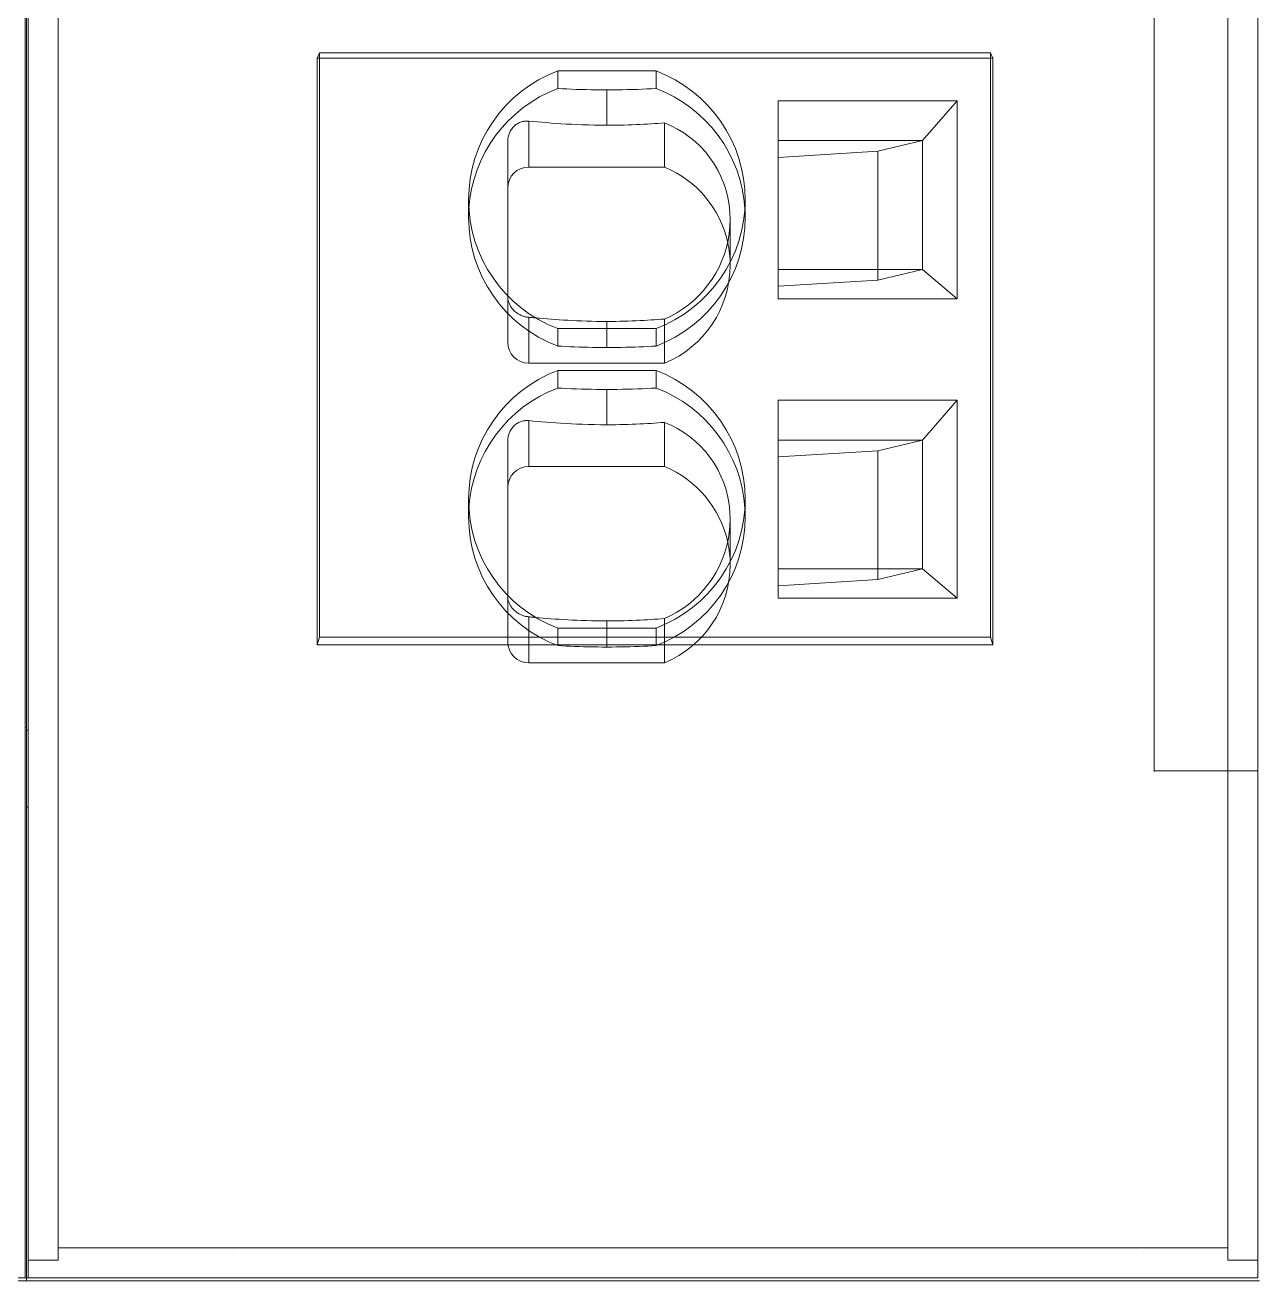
# Model space of a CAD drawing. Header units: millimetres. Extents: x 4137 to 6698, y 1400 to 3585.
# Drawn here: x 4469.68 to 4510.68, y 2530.65 to 2572.41 of the extents above; entities that cross this region are included whole.
import ezdxf

# ---------------------------------------------------------------- set-up
doc = ezdxf.new("R2010")
doc.units = ezdxf.units.MM
doc.layers.add('000-SI-Oprema', color=30, linetype='Continuous', lineweight=0)

msp = doc.modelspace()

# ---------------------------------------------------------------- linework, layer by layer
at = {"layer": '000-SI-Oprema', "color": 0, "linetype": 'ByBlock', "lineweight": 0}
for p, q in [((4469.68, 2530.745), (4469.68, 2660.745)), ((4469.68, 2549.295), (4469.68, 2660.745)), ((4469.68, 2660.745), (4469.68, 2530.745)), ((4469.68, 2549.295), (4469.68, 2660.745)), ((4469.728, 2530.646), (4469.728, 2660.646)), ((4469.728, 2549.195), (4469.728, 2660.646)), ((4469.728, 2660.646), (4469.728, 2530.646)), ((4469.728, 2549.195), (4469.728, 2660.646)), ((4469.776, 2660.546), (4469.776, 2547.605)), ((4507.226, 2660.546), (4507.226, 2547.605)), ((4510.676, 2660.546), (4510.676, 2547.604)), ((4510.68, 2530.745), (4510.68, 2660.745)), ((4510.68, 2549.295), (4510.68, 2660.745)), ((4470.776, 2660.044), (4470.776, 2548.761)), ((4509.676, 2548.761), (4509.676, 2660.071)), ((4479.464, 2571.493), (4479.388, 2571.308)), ((4479.39, 2551.796), (4479.388, 2571.308)), ((4479.388, 2571.308), (4479.464, 2571.308)), ((4479.464, 2571.493), (4479.464, 2552.053)), ((4479.464, 2571.493), (4501.787, 2571.493)), ((4479.464, 2571.308), (4501.787, 2571.308)), ((4501.787, 2571.493), (4501.863, 2571.308)), ((4501.787, 2571.493), (4501.787, 2552.053)), ((4501.787, 2571.308), (4501.863, 2571.308)), ((4501.862, 2551.796), (4501.863, 2571.308)), ((4490.662, 2570.886), (4487.394, 2570.886)), ((4487.394, 2570.886), (4487.394, 2570.302)), ((4490.662, 2570.886), (4490.662, 2570.302)), ((4487.394, 2570.302), (4487.543, 2570.295)), ((4487.543, 2570.295), (4487.696, 2570.288)), ((4487.696, 2570.288), (4487.852, 2570.281)), ((4487.852, 2570.281), (4488.012, 2570.275)), ((4490.043, 2570.275), (4490.203, 2570.281)), ((4490.203, 2570.281), (4490.359, 2570.288)), ((4490.359, 2570.288), (4490.512, 2570.295)), ((4490.512, 2570.295), (4490.662, 2570.302)), ((4488.012, 2570.275), (4488.175, 2570.27)), ((4488.175, 2570.27), (4488.341, 2570.265)), ((4488.341, 2570.265), (4488.51, 2570.262)), ((4488.51, 2570.262), (4488.682, 2570.259)), ((4488.682, 2570.259), (4488.854, 2570.258)), ((4488.854, 2570.258), (4489.028, 2570.257)), ((4489.028, 2570.257), (4489.201, 2570.258)), ((4489.028, 2569.081), (4489.028, 2570.257)), ((4489.201, 2570.258), (4489.374, 2570.259)), ((4489.374, 2570.259), (4489.545, 2570.262)), ((4489.545, 2570.262), (4489.714, 2570.265)), ((4489.714, 2570.265), (4489.88, 2570.27)), ((4489.88, 2570.27), (4490.043, 2570.275)), ((4494.728, 2563.311), (4494.728, 2569.895)), ((4500.682, 2569.895), (4494.728, 2569.895)), ((4499.528, 2568.57), (4500.682, 2569.895)), ((4500.682, 2569.895), (4500.682, 2563.311)), ((4485.921, 2569.029), (4485.896, 2569.001)), ((4485.947, 2569.055), (4485.921, 2569.029)), ((4485.975, 2569.079), (4485.947, 2569.055)), ((4486.003, 2569.101), (4485.975, 2569.079)), ((4486.032, 2569.121), (4486.003, 2569.101)), ((4486.061, 2569.139), (4486.032, 2569.121)), ((4486.091, 2569.155), (4486.061, 2569.139)), ((4486.121, 2569.17), (4486.091, 2569.155)), ((4486.151, 2569.182), (4486.121, 2569.17)), ((4486.181, 2569.192), (4486.151, 2569.182)), ((4486.21, 2569.201), (4486.181, 2569.192)), ((4486.239, 2569.208), (4486.21, 2569.201)), ((4486.267, 2569.213), (4486.239, 2569.208)), ((4486.295, 2569.217), (4486.267, 2569.213)), ((4486.323, 2569.219), (4486.295, 2569.217)), ((4486.35, 2569.221), (4486.323, 2569.219)), ((4486.376, 2569.221), (4486.35, 2569.221)), ((4486.402, 2569.22), (4486.376, 2569.221)), ((4486.428, 2569.218), (4486.402, 2569.22)), ((4486.428, 2569.218), (4486.571, 2569.205)), ((4486.428, 2569.218), (4486.428, 2567.691)), ((4486.571, 2569.205), (4486.716, 2569.192)), ((4486.716, 2569.192), (4486.865, 2569.179)), ((4486.865, 2569.179), (4487.017, 2569.167)), ((4487.017, 2569.167), (4487.174, 2569.155)), ((4487.174, 2569.155), (4487.334, 2569.144)), ((4487.334, 2569.144), (4487.499, 2569.133)), ((4487.499, 2569.133), (4487.67, 2569.122)), ((4487.67, 2569.122), (4487.847, 2569.112)), ((4487.847, 2569.112), (4488.03, 2569.104)), ((4488.03, 2569.104), (4488.218, 2569.096)), ((4488.218, 2569.096), (4488.414, 2569.09)), ((4488.414, 2569.09), (4488.615, 2569.085)), ((4488.615, 2569.085), (4488.82, 2569.082)), ((4488.82, 2569.082), (4489.028, 2569.081)), ((4489.028, 2569.081), (4489.172, 2569.082)), ((4489.172, 2569.082), (4489.315, 2569.083)), ((4489.315, 2569.083), (4489.457, 2569.086)), ((4489.457, 2569.086), (4489.598, 2569.089)), ((4489.598, 2569.089), (4489.735, 2569.093)), ((4489.735, 2569.093), (4489.869, 2569.097)), ((4489.869, 2569.097), (4490, 2569.103)), ((4490, 2569.103), (4490.128, 2569.109)), ((4490.128, 2569.109), (4490.253, 2569.115)), ((4490.253, 2569.115), (4490.376, 2569.122)), ((4490.376, 2569.122), (4490.495, 2569.129)), ((4490.495, 2569.129), (4490.612, 2569.136)), ((4490.612, 2569.136), (4490.726, 2569.144)), ((4490.726, 2569.144), (4490.838, 2569.152)), ((4490.838, 2569.152), (4490.948, 2569.16)), ((4490.948, 2569.16), (4490.948, 2567.691)), ((4491.168, 2569.064), (4490.948, 2569.16)), ((4491.38, 2568.953), (4491.168, 2569.064)), ((4485.732, 2568.606), (4485.729, 2568.577)), ((4485.736, 2568.635), (4485.732, 2568.606)), ((4485.74, 2568.665), (4485.736, 2568.635)), ((4485.746, 2568.695), (4485.74, 2568.665)), ((4485.754, 2568.726), (4485.746, 2568.695)), ((4485.763, 2568.757), (4485.754, 2568.726)), ((4485.773, 2568.788), (4485.763, 2568.757)), ((4485.785, 2568.819), (4485.773, 2568.788)), ((4485.799, 2568.85), (4485.785, 2568.819)), ((4485.815, 2568.882), (4485.799, 2568.85)), ((4485.832, 2568.912), (4485.815, 2568.882)), ((4485.852, 2568.943), (4485.832, 2568.912)), ((4485.873, 2568.972), (4485.852, 2568.943)), ((4485.896, 2569.001), (4485.873, 2568.972)), ((4491.585, 2568.828), (4491.38, 2568.953)), ((4491.78, 2568.689), (4491.585, 2568.828)), ((4491.965, 2568.536), (4491.78, 2568.689)), ((4485.729, 2568.577), (4485.728, 2568.549)), ((4485.728, 2568.549), (4485.728, 2568.522)), ((4485.728, 2568.344), (4485.728, 2568.522)), ((4485.728, 2568.163), (4485.728, 2568.344)), ((4492.14, 2568.37), (4491.965, 2568.536)), ((4492.303, 2568.192), (4492.14, 2568.37)), ((4492.454, 2568.002), (4492.303, 2568.192)), ((4494.728, 2568.57), (4499.528, 2568.57)), ((4498.043, 2568.215), (4494.728, 2568.012)), ((4498.043, 2568.215), (4499.528, 2568.57)), ((4498.043, 2564.287), (4498.043, 2568.215)), ((4499.528, 2564.287), (4499.528, 2568.57)), ((4485.728, 2567.979), (4485.728, 2568.163)), ((4485.728, 2567.79), (4485.728, 2567.979)), ((4485.728, 2567.596), (4485.728, 2567.79)), ((4492.591, 2567.801), (4492.454, 2568.002)), ((4492.714, 2567.591), (4492.591, 2567.801)), ((4485.728, 2567.397), (4485.728, 2567.596)), ((4485.728, 2567.193), (4485.728, 2567.397)), ((4490.948, 2567.691), (4486.428, 2567.691)), ((4492.822, 2567.372), (4492.714, 2567.591)), ((4492.914, 2567.146), (4492.822, 2567.372)), ((4485.728, 2566.981), (4485.728, 2567.193)), ((4485.728, 2566.762), (4485.728, 2566.981)), ((4492.99, 2566.914), (4492.914, 2567.146)), ((4484.428, 2566.603), (4484.428, 2566.019)), ((4485.728, 2566.538), (4485.728, 2566.762)), ((4485.728, 2566.309), (4485.728, 2566.538)), ((4493.05, 2566.677), (4492.99, 2566.914)), ((4493.093, 2566.436), (4493.05, 2566.677)), ((4493.628, 2566.019), (4493.628, 2566.603)), ((4485.728, 2566.076), (4485.728, 2566.309)), ((4493.119, 2566.191), (4493.093, 2566.436)), ((4493.128, 2565.943), (4493.119, 2566.191)), ((4485.728, 2565.838), (4485.728, 2566.076)), ((4485.728, 2565.603), (4485.728, 2565.838)), ((4493.096, 2565.477), (4493.12, 2565.709)), ((4493.12, 2565.709), (4493.128, 2565.943)), ((4493.128, 2564.428), (4493.128, 2565.943)), ((4485.728, 2565.376), (4485.728, 2565.603)), ((4485.728, 2565.157), (4485.728, 2565.376)), ((4493.058, 2565.247), (4493.096, 2565.477)), ((4485.728, 2564.948), (4485.728, 2565.157)), ((4485.728, 2564.747), (4485.728, 2564.948)), ((4492.937, 2564.797), (4493.005, 2565.02)), ((4493.005, 2565.02), (4493.058, 2565.247)), ((4485.728, 2564.556), (4485.728, 2564.747)), ((4485.728, 2564.373), (4485.728, 2564.556)), ((4492.758, 2564.365), (4492.854, 2564.578)), ((4492.854, 2564.578), (4492.937, 2564.797)), ((4485.728, 2564.198), (4485.728, 2564.373)), ((4485.728, 2564.03), (4485.728, 2564.198)), ((4485.728, 2563.867), (4485.728, 2564.03)), ((4492.524, 2563.959), (4492.648, 2564.159)), ((4492.648, 2564.159), (4492.758, 2564.365)), ((4494.728, 2564.287), (4499.528, 2564.287)), ((4498.043, 2563.931), (4498.043, 2564.287)), ((4498.043, 2563.931), (4499.528, 2564.287)), ((4500.682, 2563.311), (4499.528, 2564.287)), ((4485.728, 2563.71), (4485.728, 2563.867)), ((4485.728, 2563.558), (4485.728, 2563.71)), ((4492.241, 2563.587), (4492.388, 2563.768)), ((4492.388, 2563.768), (4492.524, 2563.959)), ((4498.043, 2563.931), (4494.728, 2563.729)), ((4485.728, 2563.41), (4485.728, 2563.558)), ((4485.728, 2563.407), (4485.728, 2563.41)), ((4485.728, 2563.404), (4485.728, 2563.407)), ((4485.728, 2563.401), (4485.728, 2563.404)), ((4485.728, 2563.398), (4485.728, 2563.401)), ((4485.728, 2563.394), (4485.728, 2563.398)), ((4485.728, 2563.391), (4485.728, 2563.394)), ((4485.728, 2563.391), (4485.728, 2563.37)), ((4485.728, 2563.391), (4485.728, 2561.863)), ((4485.728, 2563.37), (4485.729, 2563.349)), ((4485.729, 2563.349), (4485.731, 2563.327)), ((4485.731, 2563.327), (4485.734, 2563.305)), ((4485.734, 2563.305), (4485.738, 2563.283)), ((4485.738, 2563.283), (4485.742, 2563.26)), ((4485.742, 2563.26), (4485.748, 2563.236)), ((4485.748, 2563.236), (4485.755, 2563.212)), ((4485.755, 2563.212), (4485.763, 2563.188)), ((4485.763, 2563.188), (4485.773, 2563.163)), ((4491.737, 2563.108), (4491.915, 2563.257)), ((4491.915, 2563.257), (4492.083, 2563.417)), ((4492.083, 2563.417), (4492.241, 2563.587)), ((4494.728, 2563.311), (4500.682, 2563.311)), ((4485.773, 2563.163), (4485.784, 2563.138)), ((4485.784, 2563.138), (4485.796, 2563.112)), ((4485.796, 2563.112), (4485.809, 2563.086)), ((4485.809, 2563.086), (4485.825, 2563.06)), ((4485.825, 2563.06), (4485.841, 2563.035)), ((4485.841, 2563.035), (4485.859, 2563.009)), ((4485.859, 2563.009), (4485.879, 2562.984)), ((4485.879, 2562.984), (4485.9, 2562.959)), ((4485.9, 2562.959), (4485.922, 2562.935)), ((4485.922, 2562.935), (4485.946, 2562.911)), ((4485.946, 2562.911), (4485.97, 2562.889)), ((4485.97, 2562.889), (4485.996, 2562.868)), ((4485.996, 2562.868), (4486.021, 2562.848)), ((4486.021, 2562.848), (4486.048, 2562.83)), ((4486.048, 2562.83), (4486.074, 2562.812)), ((4486.074, 2562.812), (4486.101, 2562.796)), ((4486.101, 2562.796), (4486.128, 2562.782)), ((4486.128, 2562.782), (4486.155, 2562.768)), ((4486.155, 2562.768), (4486.181, 2562.756)), ((4491.156, 2562.734), (4491.357, 2562.847)), ((4491.357, 2562.847), (4491.551, 2562.971)), ((4491.551, 2562.971), (4491.737, 2563.108)), ((4486.181, 2562.756), (4486.208, 2562.746)), ((4486.208, 2562.746), (4486.234, 2562.736)), ((4486.234, 2562.736), (4486.259, 2562.727)), ((4486.259, 2562.727), (4486.285, 2562.72)), ((4486.285, 2562.72), (4486.31, 2562.713)), ((4486.31, 2562.713), (4486.334, 2562.708)), ((4486.334, 2562.708), (4486.358, 2562.703)), ((4486.358, 2562.703), (4486.382, 2562.699)), ((4486.382, 2562.699), (4486.405, 2562.696)), ((4486.405, 2562.696), (4486.428, 2562.693)), ((4486.466, 2562.69), (4486.428, 2562.693)), ((4486.428, 2562.693), (4486.428, 2561.166)), ((4486.505, 2562.686), (4486.466, 2562.69)), ((4486.545, 2562.682), (4486.505, 2562.686)), ((4486.584, 2562.679), (4486.545, 2562.682)), ((4486.624, 2562.675), (4486.584, 2562.679)), ((4486.664, 2562.672), (4486.624, 2562.675)), ((4486.787, 2562.661), (4486.664, 2562.672)), ((4486.912, 2562.65), (4486.787, 2562.661)), ((4487.04, 2562.64), (4486.912, 2562.65)), ((4487.171, 2562.63), (4487.04, 2562.64)), ((4487.304, 2562.621), (4487.171, 2562.63)), ((4487.441, 2562.611), (4487.304, 2562.621)), ((4487.582, 2562.602), (4487.441, 2562.611)), ((4487.726, 2562.594), (4487.582, 2562.602)), ((4487.874, 2562.586), (4487.726, 2562.594)), ((4488.027, 2562.579), (4487.874, 2562.586)), ((4488.184, 2562.572), (4488.027, 2562.579)), ((4488.347, 2562.567), (4488.184, 2562.572)), ((4488.513, 2562.562), (4488.347, 2562.567)), ((4488.682, 2562.559), (4488.513, 2562.562)), ((4488.853, 2562.557), (4488.682, 2562.559)), ((4489.028, 2562.556), (4488.853, 2562.557)), ((4489.173, 2562.557), (4489.028, 2562.556)), ((4489.028, 2562.556), (4489.028, 2562.319)), ((4489.316, 2562.558), (4489.173, 2562.557)), ((4489.458, 2562.561), (4489.316, 2562.558)), ((4489.597, 2562.564), (4489.458, 2562.561)), ((4489.734, 2562.568), (4489.597, 2562.564)), ((4489.869, 2562.572), (4489.734, 2562.568)), ((4490, 2562.578), (4489.869, 2562.572)), ((4490.129, 2562.583), (4490, 2562.578)), ((4490.254, 2562.59), (4490.129, 2562.583)), ((4490.376, 2562.597), (4490.254, 2562.59)), ((4490.495, 2562.604), (4490.376, 2562.597)), ((4490.612, 2562.611), (4490.495, 2562.604)), ((4490.726, 2562.619), (4490.612, 2562.611)), ((4490.838, 2562.627), (4490.726, 2562.619)), ((4490.948, 2562.635), (4490.838, 2562.627)), ((4490.948, 2562.635), (4491.156, 2562.734)), ((4490.948, 2562.635), (4490.948, 2561.166)), ((4487.394, 2562.319), (4487.394, 2561.735)), ((4487.394, 2562.319), (4490.662, 2562.319)), ((4489.028, 2562.319), (4489.028, 2561.69)), ((4490.662, 2562.319), (4490.662, 2561.735)), ((4487.529, 2561.728), (4487.394, 2561.735)), ((4487.668, 2561.722), (4487.529, 2561.728)), ((4487.809, 2561.715), (4487.668, 2561.722)), ((4487.954, 2561.71), (4487.809, 2561.715)), ((4488.101, 2561.705), (4487.954, 2561.71)), ((4488.25, 2561.7), (4488.101, 2561.705)), ((4488.402, 2561.697), (4488.25, 2561.7)), ((4488.556, 2561.694), (4488.402, 2561.697)), ((4488.713, 2561.692), (4488.556, 2561.694)), ((4488.87, 2561.69), (4488.713, 2561.692)), ((4489.028, 2561.69), (4488.87, 2561.69)), ((4489.186, 2561.69), (4489.028, 2561.69)), ((4489.343, 2561.692), (4489.186, 2561.69)), ((4489.498, 2561.694), (4489.343, 2561.692)), ((4489.652, 2561.697), (4489.498, 2561.694)), ((4489.805, 2561.7), (4489.652, 2561.697)), ((4489.955, 2561.705), (4489.805, 2561.7)), ((4490.102, 2561.71), (4489.955, 2561.705)), ((4490.246, 2561.715), (4490.102, 2561.71)), ((4490.387, 2561.722), (4490.246, 2561.715)), ((4490.526, 2561.728), (4490.387, 2561.722)), ((4490.662, 2561.735), (4490.526, 2561.728)), ((4486.428, 2561.166), (4490.948, 2561.166)), ((4490.662, 2560.924), (4487.394, 2560.924)), ((4487.394, 2560.924), (4487.394, 2560.341)), ((4490.662, 2560.924), (4490.662, 2560.341)), ((4487.394, 2560.341), (4487.543, 2560.333)), ((4487.543, 2560.333), (4487.696, 2560.326)), ((4487.696, 2560.326), (4487.852, 2560.319)), ((4487.852, 2560.319), (4488.012, 2560.313)), ((4488.012, 2560.313), (4488.175, 2560.308)), ((4488.175, 2560.308), (4488.341, 2560.303)), ((4488.341, 2560.303), (4488.51, 2560.3)), ((4488.51, 2560.3), (4488.682, 2560.297)), ((4488.682, 2560.297), (4488.854, 2560.296)), ((4488.854, 2560.296), (4489.028, 2560.295)), ((4489.028, 2560.295), (4489.201, 2560.296)), ((4489.028, 2559.119), (4489.028, 2560.295)), ((4489.201, 2560.296), (4489.374, 2560.297)), ((4489.374, 2560.297), (4489.545, 2560.3)), ((4489.545, 2560.3), (4489.714, 2560.303)), ((4489.714, 2560.303), (4489.88, 2560.308)), ((4489.88, 2560.308), (4490.043, 2560.313)), ((4490.043, 2560.313), (4490.203, 2560.319)), ((4490.203, 2560.319), (4490.359, 2560.326)), ((4490.359, 2560.326), (4490.512, 2560.333)), ((4490.512, 2560.333), (4490.662, 2560.341)), ((4494.728, 2553.349), (4494.728, 2559.933)), ((4500.682, 2559.933), (4494.728, 2559.933)), ((4499.528, 2558.608), (4500.682, 2559.933)), ((4500.682, 2559.933), (4500.682, 2553.349)), ((4485.873, 2559.01), (4485.852, 2558.981)), ((4485.896, 2559.039), (4485.873, 2559.01)), ((4485.921, 2559.067), (4485.896, 2559.039)), ((4485.947, 2559.093), (4485.921, 2559.067)), ((4485.975, 2559.117), (4485.947, 2559.093)), ((4486.003, 2559.139), (4485.975, 2559.117)), ((4486.032, 2559.159), (4486.003, 2559.139)), ((4486.061, 2559.177), (4486.032, 2559.159)), ((4486.091, 2559.194), (4486.061, 2559.177)), ((4486.121, 2559.208), (4486.091, 2559.194)), ((4486.151, 2559.22), (4486.121, 2559.208)), ((4486.181, 2559.23), (4486.151, 2559.22)), ((4486.21, 2559.239), (4486.181, 2559.23)), ((4486.239, 2559.246), (4486.21, 2559.239)), ((4486.267, 2559.251), (4486.239, 2559.246)), ((4486.295, 2559.255), (4486.267, 2559.251)), ((4486.323, 2559.257), (4486.295, 2559.255)), ((4486.35, 2559.259), (4486.323, 2559.257)), ((4486.376, 2559.259), (4486.35, 2559.259)), ((4486.402, 2559.258), (4486.376, 2559.259)), ((4486.428, 2559.256), (4486.402, 2559.258)), ((4486.428, 2559.256), (4486.428, 2557.729)), ((4486.428, 2559.256), (4486.571, 2559.243)), ((4486.571, 2559.243), (4486.716, 2559.23)), ((4486.716, 2559.23), (4486.865, 2559.217)), ((4486.865, 2559.217), (4487.017, 2559.205)), ((4487.017, 2559.205), (4487.174, 2559.193)), ((4487.174, 2559.193), (4487.334, 2559.182)), ((4487.334, 2559.182), (4487.499, 2559.171)), ((4487.499, 2559.171), (4487.67, 2559.16)), ((4487.67, 2559.16), (4487.847, 2559.151)), ((4487.847, 2559.151), (4488.03, 2559.142)), ((4488.03, 2559.142), (4488.218, 2559.134)), ((4488.218, 2559.134), (4488.414, 2559.128)), ((4488.414, 2559.128), (4488.615, 2559.123)), ((4488.615, 2559.123), (4488.82, 2559.12)), ((4488.82, 2559.12), (4489.028, 2559.119)), ((4489.028, 2559.119), (4489.172, 2559.12)), ((4489.172, 2559.12), (4489.315, 2559.121)), ((4489.315, 2559.121), (4489.457, 2559.124)), ((4489.457, 2559.124), (4489.598, 2559.127)), ((4489.598, 2559.127), (4489.735, 2559.131)), ((4489.735, 2559.131), (4489.869, 2559.135)), ((4489.869, 2559.135), (4490, 2559.141)), ((4490, 2559.141), (4490.128, 2559.147)), ((4490.128, 2559.147), (4490.253, 2559.153)), ((4490.253, 2559.153), (4490.376, 2559.16)), ((4490.376, 2559.16), (4490.495, 2559.167)), ((4490.495, 2559.167), (4490.612, 2559.174)), ((4490.612, 2559.174), (4490.726, 2559.182)), ((4490.726, 2559.182), (4490.838, 2559.19)), ((4490.838, 2559.19), (4490.948, 2559.198)), ((4491.168, 2559.102), (4490.948, 2559.198)), ((4490.948, 2559.198), (4490.948, 2557.729)), ((4491.38, 2558.991), (4491.168, 2559.102)), ((4485.729, 2558.615), (4485.728, 2558.587)), ((4485.728, 2558.587), (4485.728, 2558.56)), ((4485.732, 2558.644), (4485.729, 2558.615)), ((4485.736, 2558.673), (4485.732, 2558.644)), ((4485.74, 2558.703), (4485.736, 2558.673)), ((4485.746, 2558.733), (4485.74, 2558.703)), ((4485.754, 2558.764), (4485.746, 2558.733)), ((4485.763, 2558.795), (4485.754, 2558.764)), ((4485.773, 2558.826), (4485.763, 2558.795)), ((4485.785, 2558.857), (4485.773, 2558.826)), ((4485.799, 2558.888), (4485.785, 2558.857)), ((4485.815, 2558.92), (4485.799, 2558.888)), ((4485.832, 2558.951), (4485.815, 2558.92)), ((4485.852, 2558.981), (4485.832, 2558.951)), ((4491.585, 2558.866), (4491.38, 2558.991)), ((4491.78, 2558.727), (4491.585, 2558.866)), ((4491.965, 2558.574), (4491.78, 2558.727)), ((4494.728, 2558.608), (4499.528, 2558.608)), ((4498.043, 2558.253), (4499.528, 2558.608)), ((4499.528, 2554.325), (4499.528, 2558.608)), ((4485.728, 2558.382), (4485.728, 2558.56)), ((4485.728, 2558.201), (4485.728, 2558.382)), ((4485.728, 2558.017), (4485.728, 2558.201)), ((4492.14, 2558.408), (4491.965, 2558.574)), ((4492.303, 2558.23), (4492.14, 2558.408)), ((4492.454, 2558.04), (4492.303, 2558.23)), ((4498.043, 2558.253), (4494.728, 2558.05)), ((4498.043, 2554.325), (4498.043, 2558.253)), ((4485.728, 2557.828), (4485.728, 2558.017)), ((4485.728, 2557.634), (4485.728, 2557.828)), ((4492.591, 2557.839), (4492.454, 2558.04)), ((4492.714, 2557.629), (4492.591, 2557.839)), ((4485.728, 2557.435), (4485.728, 2557.634)), ((4485.728, 2557.231), (4485.728, 2557.435)), ((4490.948, 2557.729), (4486.428, 2557.729)), ((4492.822, 2557.41), (4492.714, 2557.629)), ((4492.914, 2557.184), (4492.822, 2557.41)), ((4485.728, 2557.019), (4485.728, 2557.231)), ((4485.728, 2556.8), (4485.728, 2557.019)), ((4492.99, 2556.953), (4492.914, 2557.184)), ((4493.05, 2556.715), (4492.99, 2556.953)), ((4484.428, 2556.641), (4484.428, 2556.057)), ((4485.728, 2556.576), (4485.728, 2556.8)), ((4485.728, 2556.347), (4485.728, 2556.576)), ((4493.093, 2556.474), (4493.05, 2556.715)), ((4493.628, 2556.057), (4493.628, 2556.641)), ((4485.728, 2556.114), (4485.728, 2556.347)), ((4485.728, 2555.876), (4485.728, 2556.114)), ((4493.119, 2556.229), (4493.093, 2556.474)), ((4493.128, 2555.981), (4493.119, 2556.229)), ((4485.728, 2555.641), (4485.728, 2555.876)), ((4493.096, 2555.515), (4493.12, 2555.747)), ((4493.12, 2555.747), (4493.128, 2555.981)), ((4493.128, 2554.466), (4493.128, 2555.981)), ((4485.728, 2555.414), (4485.728, 2555.641)), ((4485.728, 2555.196), (4485.728, 2555.414)), ((4493.005, 2555.058), (4493.058, 2555.285)), ((4493.058, 2555.285), (4493.096, 2555.515)), ((4485.728, 2554.986), (4485.728, 2555.196)), ((4485.728, 2554.785), (4485.728, 2554.986)), ((4492.854, 2554.616), (4492.937, 2554.835)), ((4492.937, 2554.835), (4493.005, 2555.058)), ((4485.728, 2554.594), (4485.728, 2554.785)), ((4485.728, 2554.411), (4485.728, 2554.594)), ((4485.728, 2554.236), (4485.728, 2554.411)), ((4492.758, 2554.403), (4492.854, 2554.616)), ((4485.728, 2554.068), (4485.728, 2554.236)), ((4485.728, 2553.905), (4485.728, 2554.068)), ((4492.388, 2553.806), (4492.524, 2553.997)), ((4492.524, 2553.997), (4492.648, 2554.197)), ((4492.648, 2554.197), (4492.758, 2554.403)), ((4494.728, 2554.325), (4499.528, 2554.325)), ((4498.043, 2553.969), (4498.043, 2554.325)), ((4498.043, 2553.969), (4499.528, 2554.325)), ((4500.682, 2553.349), (4499.528, 2554.325)), ((4485.728, 2553.748), (4485.728, 2553.905)), ((4485.728, 2553.596), (4485.728, 2553.748)), ((4485.728, 2553.448), (4485.728, 2553.596)), ((4492.083, 2553.455), (4492.241, 2553.625)), ((4492.241, 2553.625), (4492.388, 2553.806)), ((4498.043, 2553.969), (4494.728, 2553.767)), ((4485.728, 2553.445), (4485.728, 2553.448)), ((4485.728, 2553.442), (4485.728, 2553.445)), ((4485.728, 2553.439), (4485.728, 2553.442)), ((4485.728, 2553.436), (4485.728, 2553.439)), ((4485.728, 2553.432), (4485.728, 2553.436)), ((4485.728, 2553.429), (4485.728, 2553.432)), ((4485.728, 2553.429), (4485.728, 2551.901)), ((4485.728, 2553.429), (4485.728, 2553.408)), ((4485.728, 2553.408), (4485.729, 2553.387)), ((4485.729, 2553.387), (4485.731, 2553.366)), ((4485.731, 2553.366), (4485.734, 2553.343)), ((4485.734, 2553.343), (4485.738, 2553.321)), ((4485.738, 2553.321), (4485.742, 2553.298)), ((4485.742, 2553.298), (4485.748, 2553.274)), ((4485.748, 2553.274), (4485.755, 2553.25)), ((4485.755, 2553.25), (4485.763, 2553.226)), ((4485.763, 2553.226), (4485.773, 2553.201)), ((4485.773, 2553.201), (4485.784, 2553.176)), ((4485.784, 2553.176), (4485.796, 2553.15)), ((4491.737, 2553.146), (4491.915, 2553.295)), ((4491.915, 2553.295), (4492.083, 2553.455)), ((4494.728, 2553.349), (4500.682, 2553.349)), ((4485.796, 2553.15), (4485.809, 2553.124)), ((4485.809, 2553.124), (4485.825, 2553.099)), ((4485.825, 2553.099), (4485.841, 2553.073)), ((4485.841, 2553.073), (4485.859, 2553.047)), ((4485.859, 2553.047), (4485.879, 2553.022)), ((4485.879, 2553.022), (4485.9, 2552.997)), ((4485.9, 2552.997), (4485.922, 2552.973)), ((4485.922, 2552.973), (4485.946, 2552.949)), ((4485.946, 2552.949), (4485.97, 2552.927)), ((4485.97, 2552.927), (4485.996, 2552.906)), ((4485.996, 2552.906), (4486.021, 2552.886)), ((4486.021, 2552.886), (4486.048, 2552.868)), ((4486.048, 2552.868), (4486.074, 2552.85)), ((4486.074, 2552.85), (4486.101, 2552.834)), ((4486.101, 2552.834), (4486.128, 2552.82)), ((4486.128, 2552.82), (4486.155, 2552.806)), ((4486.155, 2552.806), (4486.181, 2552.794)), ((4486.181, 2552.794), (4486.208, 2552.784)), ((4486.208, 2552.784), (4486.234, 2552.774)), ((4486.234, 2552.774), (4486.259, 2552.765)), ((4486.259, 2552.765), (4486.285, 2552.758)), ((4486.285, 2552.758), (4486.31, 2552.751)), ((4486.31, 2552.751), (4486.334, 2552.746)), ((4486.334, 2552.746), (4486.358, 2552.741)), ((4486.358, 2552.741), (4486.382, 2552.737)), ((4486.382, 2552.737), (4486.405, 2552.734)), ((4490.948, 2552.673), (4491.156, 2552.772)), ((4491.156, 2552.772), (4491.357, 2552.885)), ((4491.357, 2552.885), (4491.551, 2553.009)), ((4491.551, 2553.009), (4491.737, 2553.146)), ((4486.405, 2552.734), (4486.428, 2552.731)), ((4486.428, 2552.731), (4486.428, 2551.204)), ((4486.466, 2552.728), (4486.428, 2552.731)), ((4486.505, 2552.724), (4486.466, 2552.728)), ((4486.545, 2552.72), (4486.505, 2552.724)), ((4486.584, 2552.717), (4486.545, 2552.72)), ((4486.624, 2552.713), (4486.584, 2552.717)), ((4486.664, 2552.71), (4486.624, 2552.713)), ((4486.787, 2552.699), (4486.664, 2552.71)), ((4486.912, 2552.688), (4486.787, 2552.699)), ((4487.04, 2552.678), (4486.912, 2552.688)), ((4487.171, 2552.668), (4487.04, 2552.678)), ((4487.304, 2552.659), (4487.171, 2552.668)), ((4487.441, 2552.649), (4487.304, 2552.659)), ((4487.394, 2552.357), (4487.394, 2551.773)), ((4487.394, 2552.357), (4490.662, 2552.357)), ((4487.582, 2552.64), (4487.441, 2552.649)), ((4487.726, 2552.632), (4487.582, 2552.64)), ((4487.874, 2552.624), (4487.726, 2552.632)), ((4488.027, 2552.617), (4487.874, 2552.624)), ((4488.184, 2552.61), (4488.027, 2552.617)), ((4488.347, 2552.605), (4488.184, 2552.61)), ((4488.513, 2552.6), (4488.347, 2552.605)), ((4488.682, 2552.597), (4488.513, 2552.6)), ((4488.853, 2552.595), (4488.682, 2552.597)), ((4489.028, 2552.594), (4488.853, 2552.595)), ((4489.173, 2552.595), (4489.028, 2552.594)), ((4489.028, 2552.594), (4489.028, 2552.357)), ((4489.028, 2552.357), (4489.028, 2551.728)), ((4489.316, 2552.596), (4489.173, 2552.595)), ((4489.458, 2552.599), (4489.316, 2552.596)), ((4489.597, 2552.602), (4489.458, 2552.599)), ((4489.734, 2552.606), (4489.597, 2552.602)), ((4489.869, 2552.61), (4489.734, 2552.606)), ((4490, 2552.616), (4489.869, 2552.61)), ((4490.129, 2552.622), (4490, 2552.616)), ((4490.254, 2552.628), (4490.129, 2552.622)), ((4490.376, 2552.635), (4490.254, 2552.628)), ((4490.495, 2552.642), (4490.376, 2552.635)), ((4490.612, 2552.649), (4490.495, 2552.642)), ((4490.726, 2552.657), (4490.612, 2552.649)), ((4490.662, 2552.357), (4490.662, 2551.773)), ((4490.838, 2552.665), (4490.726, 2552.657)), ((4490.948, 2552.673), (4490.838, 2552.665)), ((4490.948, 2552.673), (4490.948, 2551.204)), ((4479.39, 2551.796), (4479.464, 2552.053)), ((4501.787, 2552.053), (4479.464, 2552.053)), ((4501.862, 2551.796), (4501.787, 2552.053)), ((4479.39, 2551.796), (4501.862, 2551.796)), ((4487.529, 2551.766), (4487.394, 2551.773)), ((4487.668, 2551.76), (4487.529, 2551.766)), ((4487.809, 2551.754), (4487.668, 2551.76)), ((4487.954, 2551.748), (4487.809, 2551.754)), ((4488.101, 2551.743), (4487.954, 2551.748)), ((4488.25, 2551.739), (4488.101, 2551.743)), ((4488.402, 2551.735), (4488.25, 2551.739)), ((4488.556, 2551.732), (4488.402, 2551.735)), ((4488.713, 2551.73), (4488.556, 2551.732)), ((4488.87, 2551.728), (4488.713, 2551.73)), ((4489.028, 2551.728), (4488.87, 2551.728)), ((4489.186, 2551.728), (4489.028, 2551.728)), ((4489.343, 2551.73), (4489.186, 2551.728)), ((4489.498, 2551.732), (4489.343, 2551.73)), ((4489.652, 2551.735), (4489.498, 2551.732)), ((4489.805, 2551.738), (4489.652, 2551.735)), ((4489.955, 2551.743), (4489.805, 2551.738)), ((4490.102, 2551.748), (4489.955, 2551.743)), ((4490.246, 2551.754), (4490.102, 2551.748)), ((4490.387, 2551.76), (4490.246, 2551.754)), ((4490.526, 2551.766), (4490.387, 2551.76)), ((4490.662, 2551.773), (4490.526, 2551.766)), ((4486.428, 2551.204), (4490.948, 2551.204)), ((4469.68, 2549.102), (4469.68, 2549.295)), ((4469.68, 2549.056), (4469.68, 2549.295)), ((4469.68, 2546.555), (4469.68, 2549.102)), ((4469.728, 2549.056), (4469.68, 2549.056)), ((4469.68, 2546.505), (4469.68, 2549.056)), ((4469.728, 2549.003), (4469.728, 2549.195)), ((4469.728, 2548.956), (4469.728, 2549.195)), ((4469.728, 2546.455), (4469.728, 2549.003)), ((4510.68, 2549.102), (4510.68, 2549.295)), ((4510.68, 2546.555), (4510.68, 2549.102)), ((4469.776, 2548.956), (4469.728, 2548.956)), ((4469.728, 2546.405), (4469.728, 2548.956)), ((4470.776, 2544.471), (4470.776, 2548.761)), ((4509.676, 2544.471), (4509.676, 2548.761)), ((4469.776, 2547.604), (4469.776, 2543.21)), ((4507.226, 2547.604), (4510.676, 2547.604)), ((4507.226, 2547.604), (4507.226, 2547.583)), ((4510.676, 2547.604), (4510.676, 2543.21)), ((4469.68, 2531.019), (4469.68, 2546.555)), ((4469.68, 2531.019), (4469.68, 2546.505)), ((4510.68, 2531.019), (4510.68, 2546.555)), ((4469.728, 2530.92), (4469.728, 2546.455)), ((4469.728, 2530.92), (4469.728, 2546.405)), ((4469.776, 2546.405), (4469.728, 2546.405)), ((4470.776, 2544.471), (4470.776, 2531.333)), ((4509.676, 2544.471), (4509.676, 2531.333)), ((4469.776, 2543.21), (4469.776, 2542.982)), ((4510.676, 2543.212), (4510.676, 2542.982)), ((4469.776, 2542.982), (4469.776, 2530.746)), ((4510.676, 2542.982), (4510.676, 2530.746)), ((4470.776, 2531.746), (4470.776, 2531.746)), ((4509.676, 2531.746), (4470.776, 2531.746)), ((4476.591, 2531.682), (4476.591, 2531.682)), ((4506.691, 2531.701), (4506.691, 2531.701)), ((4506.691, 2531.701), (4506.691, 2531.701)), ((4506.889, 2531.587), (4506.889, 2531.587)), ((4509.676, 2531.746), (4509.676, 2531.746)), ((4469.68, 2530.745), (4469.68, 2531.019)), ((4469.68, 2530.745), (4469.68, 2531.019)), ((4469.776, 2531.333), (4470.776, 2531.333)), ((4509.676, 2531.333), (4510.676, 2531.333)), ((4510.68, 2530.745), (4510.68, 2531.019)), ((4428.68, 2530.745), (4469.68, 2530.745)), ((4469.68, 2530.745), (4428.68, 2530.745)), ((4428.728, 2530.646), (4469.728, 2530.646)), ((4469.728, 2530.646), (4428.728, 2530.646)), ((4469.68, 2530.745), (4469.68, 2530.745)), ((4469.68, 2530.745), (4510.68, 2530.745)), ((4510.68, 2530.745), (4469.68, 2530.745)), ((4469.68, 2530.745), (4469.68, 2530.745)), ((4469.728, 2530.646), (4469.728, 2530.92)), ((4469.728, 2530.646), (4469.728, 2530.92)), ((4469.728, 2530.646), (4469.728, 2530.646)), ((4469.728, 2530.646), (4510.728, 2530.646)), ((4510.728, 2530.646), (4469.728, 2530.646)), ((4469.728, 2530.646), (4469.728, 2530.646)), ((4469.776, 2530.746), (4469.776, 2530.746)), ((4469.776, 2530.746), (4510.676, 2530.746)), ((4471.68, 2530.745), (4471.68, 2530.745)), ((4471.68, 2530.745), (4471.68, 2530.745)), ((4471.68, 2530.745), (4471.68, 2530.745)), ((4471.728, 2530.646), (4471.728, 2530.646)), ((4471.728, 2530.646), (4471.728, 2530.646)), ((4471.728, 2530.646), (4471.728, 2530.646)), ((4474.68, 2530.745), (4474.68, 2530.745)), ((4474.68, 2530.745), (4474.68, 2530.745)), ((4474.68, 2530.745), (4474.68, 2530.745)), ((4474.68, 2530.745), (4474.68, 2530.745)), ((4474.68, 2530.745), (4474.68, 2530.745)), ((4474.68, 2530.745), (4474.68, 2530.745)), ((4474.68, 2530.745), (4474.68, 2530.745)), ((4474.68, 2530.745), (4474.68, 2530.745)), ((4474.68, 2530.745), (4474.68, 2530.745)), ((4474.68, 2530.745), (4474.68, 2530.745)), ((4474.68, 2530.745), (4474.68, 2530.745)), ((4474.68, 2530.745), (4474.68, 2530.745)), ((4474.728, 2530.646), (4474.728, 2530.646)), ((4474.728, 2530.646), (4474.728, 2530.646)), ((4474.728, 2530.646), (4474.728, 2530.646)), ((4474.728, 2530.646), (4474.728, 2530.646)), ((4474.728, 2530.646), (4474.728, 2530.646)), ((4474.728, 2530.646), (4474.728, 2530.646)), ((4474.728, 2530.646), (4474.728, 2530.646)), ((4474.728, 2530.646), (4474.728, 2530.646)), ((4474.728, 2530.646), (4474.728, 2530.646)), ((4474.728, 2530.646), (4474.728, 2530.646)), ((4474.728, 2530.646), (4474.728, 2530.646)), ((4474.728, 2530.646), (4474.728, 2530.646)), ((4475.08, 2530.745), (4475.08, 2530.745)), ((4475.08, 2530.745), (4475.08, 2530.745)), ((4475.128, 2530.646), (4475.128, 2530.646)), ((4475.128, 2530.646), (4475.128, 2530.646)), ((4476.58, 2530.745), (4476.58, 2530.745)), ((4476.58, 2530.745), (4476.58, 2530.745)), ((4476.58, 2530.745), (4476.58, 2530.745)), ((4476.58, 2530.745), (4476.58, 2530.745)), ((4476.628, 2530.646), (4476.628, 2530.646)), ((4476.628, 2530.646), (4476.628, 2530.646)), ((4476.628, 2530.646), (4476.628, 2530.646)), ((4476.628, 2530.646), (4476.628, 2530.646)), ((4477.58, 2530.745), (4477.58, 2530.745)), ((4477.628, 2530.646), (4477.628, 2530.646)), ((4478.08, 2530.745), (4478.08, 2530.745)), ((4478.08, 2530.745), (4478.08, 2530.745)), ((4478.08, 2530.745), (4478.08, 2530.745)), ((4478.128, 2530.646), (4478.128, 2530.646)), ((4478.128, 2530.646), (4478.128, 2530.646)), ((4478.128, 2530.646), (4478.128, 2530.646)), ((4480.002, 2530.745), (4480.002, 2530.745)), ((4480.05, 2530.646), (4480.05, 2530.646)), ((4481.924, 2530.745), (4481.924, 2530.745)), ((4481.972, 2530.646), (4481.972, 2530.646)), ((4483.68, 2530.745), (4483.68, 2530.745)), ((4483.728, 2530.646), (4483.728, 2530.646)), ((4484.28, 2530.745), (4484.28, 2530.745)), ((4484.328, 2530.646), (4484.328, 2530.646)), ((4489.197, 2530.745), (4489.197, 2530.745)), ((4489.197, 2530.745), (4489.197, 2530.745)), ((4489.197, 2530.745), (4489.197, 2530.745)), ((4489.197, 2530.745), (4489.197, 2530.745)), ((4489.197, 2530.745), (4489.197, 2530.745)), ((4489.197, 2530.745), (4489.197, 2530.745)), ((4489.197, 2530.745), (4489.197, 2530.745)), ((4489.197, 2530.745), (4489.197, 2530.745)), ((4489.197, 2530.745), (4489.197, 2530.745)), ((4489.197, 2530.745), (4489.197, 2530.745)), ((4489.197, 2530.745), (4489.197, 2530.745)), ((4489.197, 2530.745), (4489.197, 2530.745)), ((4489.197, 2530.745), (4489.197, 2530.745)), ((4489.197, 2530.745), (4489.197, 2530.745)), ((4489.245, 2530.646), (4489.245, 2530.646)), ((4489.245, 2530.646), (4489.245, 2530.646)), ((4489.245, 2530.646), (4489.245, 2530.646)), ((4489.245, 2530.646), (4489.245, 2530.646)), ((4489.245, 2530.646), (4489.245, 2530.646)), ((4489.245, 2530.646), (4489.245, 2530.646)), ((4489.245, 2530.646), (4489.245, 2530.646)), ((4489.245, 2530.646), (4489.245, 2530.646)), ((4489.245, 2530.646), (4489.245, 2530.646)), ((4489.245, 2530.646), (4489.245, 2530.646)), ((4489.245, 2530.646), (4489.245, 2530.646)), ((4489.245, 2530.646), (4489.245, 2530.646)), ((4489.245, 2530.646), (4489.245, 2530.646)), ((4489.245, 2530.646), (4489.245, 2530.646)), ((4491.162, 2530.745), (4491.162, 2530.745)), ((4491.162, 2530.745), (4491.162, 2530.745)), ((4491.162, 2530.745), (4491.162, 2530.745)), ((4491.162, 2530.745), (4491.162, 2530.745)), ((4491.162, 2530.745), (4491.162, 2530.745)), ((4491.162, 2530.745), (4491.162, 2530.745)), ((4491.162, 2530.745), (4491.162, 2530.745)), ((4491.162, 2530.745), (4491.162, 2530.745)), ((4491.162, 2530.745), (4491.162, 2530.745)), ((4491.162, 2530.745), (4491.162, 2530.745)), ((4491.162, 2530.745), (4491.162, 2530.745)), ((4491.162, 2530.745), (4491.162, 2530.745)), ((4491.162, 2530.745), (4491.162, 2530.745)), ((4491.162, 2530.745), (4491.162, 2530.745)), ((4491.21, 2530.646), (4491.21, 2530.646)), ((4491.21, 2530.646), (4491.21, 2530.646)), ((4491.21, 2530.646), (4491.21, 2530.646)), ((4491.21, 2530.646), (4491.21, 2530.646)), ((4491.21, 2530.646), (4491.21, 2530.646)), ((4491.21, 2530.646), (4491.21, 2530.646)), ((4491.21, 2530.646), (4491.21, 2530.646)), ((4491.21, 2530.646), (4491.21, 2530.646)), ((4491.21, 2530.646), (4491.21, 2530.646)), ((4491.21, 2530.646), (4491.21, 2530.646)), ((4491.21, 2530.646), (4491.21, 2530.646)), ((4491.21, 2530.646), (4491.21, 2530.646)), ((4491.21, 2530.646), (4491.21, 2530.646)), ((4491.21, 2530.646), (4491.21, 2530.646)), ((4496.08, 2530.745), (4496.08, 2530.745)), ((4496.128, 2530.646), (4496.128, 2530.646)), ((4496.68, 2530.745), (4496.68, 2530.745)), ((4496.728, 2530.646), (4496.728, 2530.646)), ((4498.431, 2530.745), (4498.431, 2530.745)), ((4498.479, 2530.646), (4498.479, 2530.646)), ((4500.353, 2530.745), (4500.353, 2530.745)), ((4500.401, 2530.646), (4500.401, 2530.646)), ((4506.68, 2530.745), (4506.68, 2530.745)), ((4506.68, 2530.745), (4506.68, 2530.745)), ((4506.68, 2530.745), (4506.68, 2530.745)), ((4506.68, 2530.745), (4506.68, 2530.745)), ((4506.68, 2530.745), (4506.68, 2530.745)), ((4506.68, 2530.745), (4506.68, 2530.745)), ((4506.68, 2530.745), (4506.68, 2530.745)), ((4506.68, 2530.745), (4506.68, 2530.745)), ((4506.68, 2530.745), (4506.68, 2530.745)), ((4506.68, 2530.745), (4506.68, 2530.745)), ((4506.68, 2530.745), (4506.68, 2530.745)), ((4506.68, 2530.745), (4506.68, 2530.745)), ((4506.68, 2530.745), (4506.68, 2530.745)), ((4506.68, 2530.745), (4506.68, 2530.745)), ((4506.728, 2530.646), (4506.728, 2530.646)), ((4506.728, 2530.646), (4506.728, 2530.646)), ((4506.728, 2530.646), (4506.728, 2530.646)), ((4506.728, 2530.646), (4506.728, 2530.646)), ((4506.728, 2530.646), (4506.728, 2530.646)), ((4506.728, 2530.646), (4506.728, 2530.646)), ((4506.728, 2530.646), (4506.728, 2530.646)), ((4506.728, 2530.646), (4506.728, 2530.646)), ((4506.728, 2530.646), (4506.728, 2530.646)), ((4506.728, 2530.646), (4506.728, 2530.646)), ((4506.728, 2530.646), (4506.728, 2530.646)), ((4506.728, 2530.646), (4506.728, 2530.646)), ((4506.728, 2530.646), (4506.728, 2530.646)), ((4506.728, 2530.646), (4506.728, 2530.646)), ((4506.982, 2530.745), (4506.982, 2530.745)), ((4507.03, 2530.646), (4507.03, 2530.646)), ((4510.628, 2530.846), (4510.628, 2530.846)), ((4510.676, 2530.746), (4510.676, 2530.746)), ((4510.68, 2530.745), (4510.68, 2530.745))]:
    msp.add_line(p, q, dxfattribs=at)
for centre, major_axis, start_param, end_param in [((4489.028, 2566.603), (4.6, 0), 1.933946, 3.141593), ((4489.028, 2566.603), (4.6, 0), 0, 1.207647), ((4489.028, 2566.019), (4.6, 0), 1.933946, 3.077842), ((4489.028, 2566.019), (4.6, 0), 0.063751, 1.207647), ((4486.428, 2566.993), (-0.7, 0), -1.570796, 0), ((4489.578, 2564.428), (-3.55, 0), -2.925766, -1.966994), ((4489.028, 2566.603), (4.6, 0), 3.141593, 4.349239), ((4489.028, 2566.603), (4.6, 0), -1.207647, 0), ((4489.028, 2566.019), (4.6, 0), 3.077842, 3.141593), ((4489.028, 2566.019), (4.6, 0), 0, 0.063751), ((4489.028, 2566.019), (4.6, 0), -3.141593, -1.933946), ((4489.028, 2566.019), (4.6, 0), -1.207647, 0), ((4489.578, 2564.428), (-3.55, 0), 3.141593, 3.35742), ((4489.578, 2564.428), (-3.55, 0), 1.966994, 3.141593), ((4486.428, 2561.863), (-0.7, 0), 0, 1.570796), ((4489.028, 2556.641), (4.6, 0), 1.933946, 3.141593), ((4489.028, 2556.641), (4.6, 0), 0, 1.207647), ((4489.028, 2556.057), (4.6, 0), 1.933946, 3.077842), ((4489.028, 2556.057), (4.6, 0), 0.063751, 1.207647), ((4486.428, 2557.032), (-0.7, 0), -1.570796, 0), ((4489.578, 2554.466), (-3.55, 0), -2.925766, -1.966994), ((4489.028, 2556.641), (4.6, 0), -3.141593, -1.933946), ((4489.028, 2556.641), (4.6, 0), -1.207647, 0), ((4489.028, 2556.057), (4.6, 0), 3.077842, 3.141593), ((4489.028, 2556.057), (4.6, 0), 0, 0.063751), ((4489.028, 2556.057), (4.6, 0), -3.141593, -1.933946), ((4489.028, 2556.057), (4.6, 0), -1.207647, 0), ((4489.578, 2554.466), (-3.55, 0), -3.141593, -2.925766), ((4489.578, 2554.466), (-3.55, 0), 1.966994, 3.141593), ((4486.428, 2551.901), (-0.7, 0), 0, 1.570796)]:
    msp.add_ellipse(centre, major_axis=major_axis, ratio=0.996195, start_param=start_param, end_param=end_param, dxfattribs=at)

doc.saveas('drawing.dxf')
